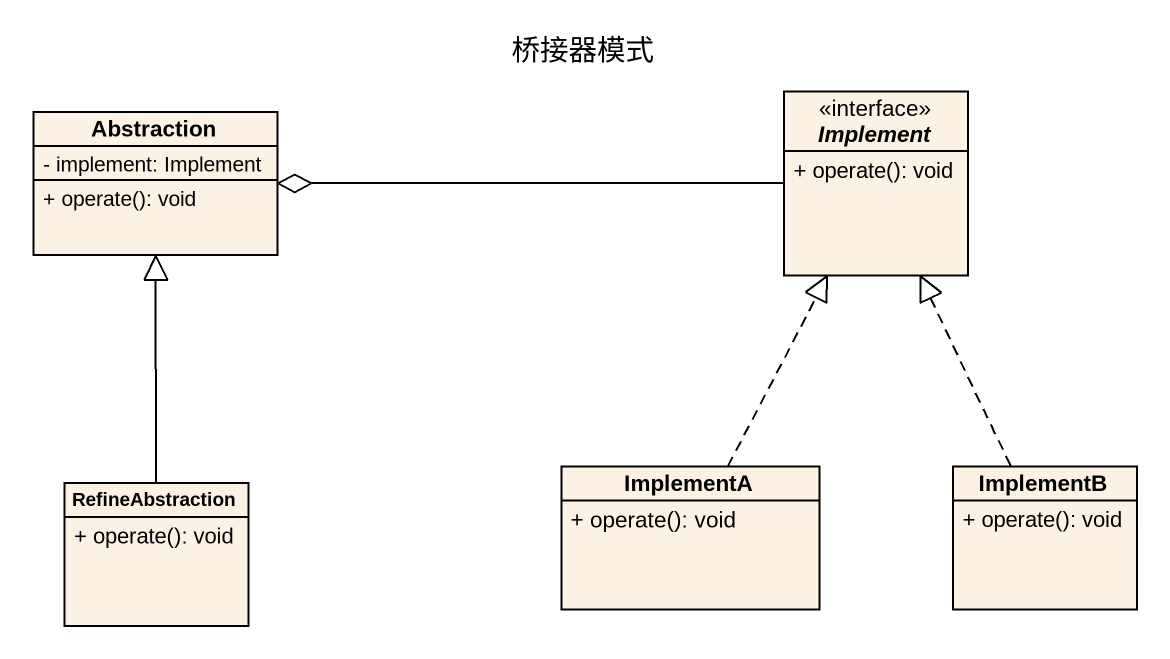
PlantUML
@startuml
title 桥接器模式
hide circle
hide empty members
skinparam classAttributeIconSize 0
interface Implement {
  + operate(): void
}
class Abstraction {
  - implement: Implement
  + operate(): void
}
class ImplementA {
  + operate(): void
}
class ImplementB {
  + operate(): void
}
class RefineAbstraction {
  + operate(): void
}
Implement -left-o Abstraction
ImplementA .up.|> Implement
ImplementB .up.|> Implement
RefineAbstraction -up-|> Abstraction
@enduml
